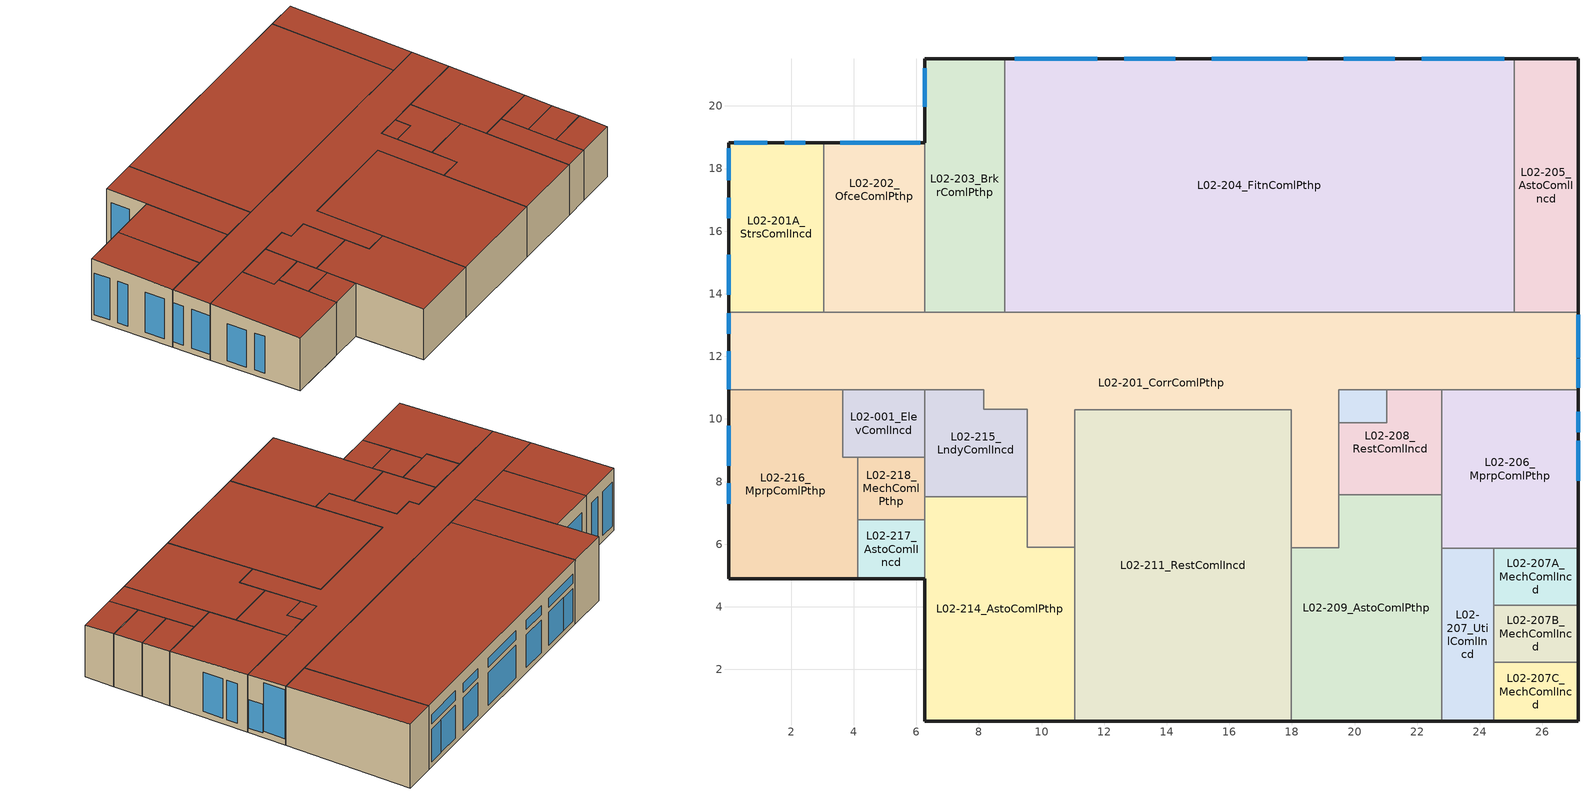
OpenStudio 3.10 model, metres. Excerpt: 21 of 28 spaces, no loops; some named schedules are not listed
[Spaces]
L02-214_AstoComlPthp
 floor to L01-105_IstoComlUncd (FloorSteelJoistU052): 9.54,7.51 9.54,5.9 11.06,5.9 11.06,0.35 6.27,0.35 6.27,7.51 z4.57
 wall outside (WallSteelFramedU124): 6.27,0.35 11.06,0.35 z4.57:8.13; 6.27,4.9,8.31 6.27,4.9,4.57 6.27,0.35,4.57 6.27,0.35,8.13
 wall to L02-217_AstoComlIncd (Interior Wall 06): 6.27,6.79,8.39 6.27,6.79,4.57 6.27,4.9,4.57 6.27,4.9,8.31
 wall to L02-211_RestComlIncd (Interior Wall 06): 11.06,5.9,8.35 11.06,0.35,8.13 11.06,0.35,4.57 11.06,5.9,4.57
 wall to L02-218_MechComlPthp (Interior Wall 06): 6.27,7.51,8.42 6.27,7.51,4.57 6.27,6.79,4.57 6.27,6.79,8.39
 wall to L02-215_LndyComlIncd (Interior Wall 06): 9.54,7.51 6.27,7.51 z4.57:8.42
 wall to L02-201_CorrComlPthp (Interior Wall 06): 11.06,5.9 9.54,5.9 z4.57:8.35; 9.54,7.51,8.42 9.54,5.9,8.35 9.54,5.9,4.57 9.54,7.51,4.57
 roof outside (RoofInsulationEntirelyAboveDeckU063): 11.06,0.35,8.13 11.06,5.9,8.35 9.54,5.9,8.35 9.54,7.51,8.42 6.27,7.51,8.42 6.27,0.35,8.13
L02-217_AstoComlIncd
 floor adiabatic (Interior Floor 21): 6.27,6.79 6.27,4.9 4.13,4.9 4.13,6.79 z4.57
 wall outside (WallSteelFramedU124): 4.13,4.9 6.27,4.9 z4.57:8.31
 wall to L02-216_MprpComlPthp: 4.13,6.79,8.39 4.13,6.79,4.57 4.13,4.9,4.57 4.13,4.9,8.31
 wall to L02-218_MechComlPthp (Interior Wall 06): 6.27,6.79 4.13,6.79 z4.57:8.39
 roof outside (RoofInsulationEntirelyAboveDeckU063): 6.27,4.9,8.31 6.27,6.79,8.39 4.13,6.79,8.39 4.13,4.9,8.31
L02-211_RestComlIncd
 floor to L01-105_IstoComlUncd (FloorSteelJoistU052): 17.98,10.29 17.98,0.35 11.06,0.35 11.06,10.29 z4.57
 wall outside (WallSteelFramedU124): 11.06,0.35 17.98,0.35 z4.57:8.13
 wall to L02-201_CorrComlPthp (Interior Wall 06): 17.98,10.29 11.06,10.29 z4.57:8.53; 17.98,10.29,8.53 17.98,5.88,8.35 17.98,5.88,4.57 17.98,10.29,4.57; 11.06,10.29,8.53 11.06,10.29,4.57 11.06,5.9,4.57 11.06,5.9,8.35
 wall to L02-209_AstoComlPthp (Interior Wall 06): 17.98,5.88,8.35 17.98,0.35,8.13 17.98,0.35,4.57 17.98,5.88,4.57
 roof outside (RoofInsulationEntirelyAboveDeckU063): 17.98,0.35,8.13 17.98,10.29,8.53 11.06,10.29,8.53 11.06,0.35,8.13
L02-218_MechComlPthp
 floor adiabatic (Interior Floor 21): 6.27,8.78 6.27,6.79 4.13,6.79 4.13,8.78 z4.57
 wall to L02-216_MprpComlPthp: 4.13,8.78,8.47 4.13,8.78,4.57 4.13,6.79,4.57 4.13,6.79,8.39
 wall to L02-215_LndyComlIncd (Interior Wall 06): 6.27,8.78,8.47 6.27,7.51,8.42 6.27,7.51,4.57 6.27,8.78,4.57
 wall to L02-001_ElevComlIncd (Interior Wall 06): 6.27,8.78 4.13,8.78 z4.57:8.47
 roof outside (RoofInsulationEntirelyAboveDeckU063): 6.27,6.79,8.39 6.27,8.78,8.47 4.13,8.78,8.47 4.13,6.79,8.39
L02-215_LndyComlIncd
 floor to L01-105_IstoComlUncd (FloorSteelJoistU052): 8.15,10.93 8.15,10.31 9.54,10.31 9.54,7.51 6.27,7.51 6.27,10.93 z4.57
 wall to L02-201_CorrComlPthp: 8.15,10.93 6.27,10.93 z4.57:8.56; 9.54,10.31 8.15,10.31 z4.57:8.53; 9.54,10.31,8.53 9.54,7.51,8.42 9.54,7.51,4.57 9.54,10.31,4.57; 8.15,10.93,8.56 8.15,10.31,8.53 8.15,10.31,4.57 8.15,10.93,4.57
 wall to L02-001_ElevComlIncd (Interior Wall 06): 6.27,10.93,8.56 6.27,10.93,4.57 6.27,8.78,4.57 6.27,8.78,8.47
 roof outside (RoofInsulationEntirelyAboveDeckU063): 9.54,7.51,8.42 9.54,10.31,8.53 8.15,10.31,8.53 8.15,10.93,8.56 6.27,10.93,8.56 6.27,7.51,8.42
L02-201_CorrComlPthp
 floor adiabatic (Interior Floor 21): 6.27,13.41 6.27,10.93 0,10.93 0,13.41 z4.57
 floor to L01-105_IstoComlUncd (FloorSteelJoistU052): 27.14,13.41 27.14,10.93 19.49,10.93 19.49,5.88 17.98,5.88 17.98,10.29 11.06,10.29 11.06,5.9 9.54,5.9 9.54,10.31 8.15,10.31 8.15,10.93 6.27,10.93 6.27,13.41 z4.57
 wall outside (WallSteelFramedU124): 0,13.41,8.66 0,13.41,4.57 0,10.93,4.57 0,10.93,8.56; 27.14,13.41,8.66 27.14,10.93,8.56 27.14,10.93,4.57 27.14,13.41,4.57
 wall to L02-209_AstoComlPthp: 17.98,5.88 19.49,5.88 z4.57:8.35; 19.49,7.58,8.42 19.49,5.88,8.35 19.49,5.88,4.57 19.49,7.58,4.57
 wall to L02-216_MprpComlPthp: 0,10.93 3.65,10.93 z4.57:8.56
 wall to L02-206_MprpComlPthp: 22.78,10.93 27.14,10.93 z4.57:8.56
 wall to L02-202_OfceComlPthp (Interior Wall 06): 6.27,13.41 3.05,13.41 z4.57:8.66
 wall to L02-203_BrkrComlPthp (Interior Wall 06): 8.83,13.41 6.27,13.41 z4.57:8.66
 wall to L02-208_RestComlIncd (Interior Wall 06): 21.03,10.93 22.78,10.93 z4.57:8.56; 19.49,9.89,8.51 19.49,7.58,8.42 19.49,7.58,4.57 19.49,9.89,4.57
 wall to L02-201B_UtilComlIncd (Interior Wall 06): 19.49,10.93 21.03,10.93 z4.57:8.56; 19.49,10.93,8.56 19.49,9.89,8.51 19.49,9.89,4.57 19.49,10.93,4.57
 wall to L02-001_ElevComlIncd (Interior Wall 06): 3.65,10.93 6.27,10.93 z4.57:8.56
 wall to L02-205_AstoComlIncd (Interior Wall 06): 27.14,13.41 25.09,13.41 z4.57:8.66
 wall to L02-204_FitnComlPthp (Interior Wall 06): 25.09,13.41 8.83,13.41 z4.57:8.66
 wall to L02-201A_StrsComlIncd: 3.05,13.41 0,13.41 z4.57:8.66
 window (Window 05): 0,13.38 0,12.72 / 0,12.16 0,10.95 z4.96:7.72; 27.14,11.96 27.14,13.34 z5.02:8.38
 window (Dr-B/D Swing SF): 27.14,11 27.14,11.92 z4.89:6.86
 roof outside (RoofInsulationEntirelyAboveDeckU063): 19.49,5.88,8.35 19.49,10.93,8.56 27.14,10.93,8.56 27.14,13.41,8.66 0,13.41,8.66 0,10.93,8.56 8.15,10.93,8.56 8.15,10.31,8.53 9.54,10.31,8.53 9.54,5.9,8.35 11.06,5.9,8.35 11.06,10.29,8.53 17.98,10.29,8.53 17.98,5.88,8.35
L02-209_AstoComlPthp
 floor to L01-105_IstoComlUncd (FloorSteelJoistU052): 22.78,7.58 22.78,0.35 17.98,0.35 17.98,5.88 19.49,5.88 19.49,7.58 z4.57
 wall outside (WallSteelFramedU124): 17.98,0.35 22.78,0.35 z4.57:8.13
 wall to L02-207_UtilComlIncd (Interior Wall 06): 22.78,5.87,8.35 22.78,0.35,8.13 22.78,0.35,4.57 22.78,5.87,4.57
 wall to L02-208_RestComlIncd (Interior Wall 06): 22.78,7.58 19.49,7.58 z4.57:8.42
 wall to L02-206_MprpComlPthp (Interior Wall 06): 22.78,7.58,8.42 22.78,5.87,8.35 22.78,5.87,4.57 22.78,7.58,4.57
 roof outside (RoofInsulationEntirelyAboveDeckU063): 22.78,0.35,8.13 22.78,7.58,8.42 19.49,7.58,8.42 19.49,5.88,8.35 17.98,5.88,8.35 17.98,0.35,8.13
L02-207_UtilComlIncd
 floor to L01-105_IstoComlUncd (FloorSteelJoistU052): 24.44,5.87 24.44,0.35 22.78,0.35 22.78,5.87 z4.57
 wall outside (WallSteelFramedU124): 22.78,0.35 24.44,0.35 z4.57:8.13
 wall to L02-207C_MechComlIncd (Interior Wall 06): 24.44,2.23,8.2 24.44,0.35,8.13 24.44,0.35,4.57 24.44,2.23,4.57
 wall to L02-207A_MechComlIncd (Interior Wall 06): 24.44,5.87,8.35 24.44,4.06,8.28 24.44,4.06,4.57 24.44,5.87,4.57
 wall to L02-206_MprpComlPthp (Interior Wall 06): 24.44,5.87 22.78,5.87 z4.57:8.35
 wall to L02-207B_MechComlIncd (Interior Wall 06): 24.44,4.06,8.28 24.44,2.23,8.2 24.44,2.23,4.57 24.44,4.06,4.57
 roof outside (RoofInsulationEntirelyAboveDeckU063): 24.44,0.35,8.13 24.44,5.87,8.35 22.78,5.87,8.35 22.78,0.35,8.13
L02-208_RestComlIncd
 floor to L01-105_IstoComlUncd (FloorSteelJoistU052): 22.78,10.93 22.78,7.58 19.49,7.58 19.49,9.89 21.03,9.89 21.03,10.93 z4.57
 wall to L02-206_MprpComlPthp: 22.78,10.93,8.56 22.78,7.58,8.42 22.78,7.58,4.57 22.78,10.93,4.57
 wall to L02-201B_UtilComlIncd (Interior Wall 06): 21.03,9.89 19.49,9.89 z4.57:8.51; 21.03,10.93,8.56 21.03,10.93,4.57 21.03,9.89,4.57 21.03,9.89,8.51
 roof outside (RoofInsulationEntirelyAboveDeckU063): 22.78,7.58,8.42 22.78,10.93,8.56 21.03,10.93,8.56 21.03,9.89,8.51 19.49,9.89,8.51 19.49,7.58,8.42
L02-206_MprpComlPthp
 floor to L01-105_IstoComlUncd (FloorSteelJoistU052): 27.14,10.93 27.14,5.87 22.78,5.87 22.78,10.93 z4.57
 wall outside (WallSteelFramedU124): 27.14,10.93,8.56 27.14,5.87,8.35 27.14,5.87,4.57 27.14,10.93,4.57
 wall to L02-207A_MechComlIncd: 24.44,5.87 27.14,5.87 z4.57:8.35
 window (Window 05): 27.14,9.57 27.14,10.23 / 27.14,8.03 27.14,9.3 z4.96:7.67
 roof outside (RoofInsulationEntirelyAboveDeckU063): 27.14,5.87,8.35 27.14,10.93,8.56 22.78,10.93,8.56 22.78,5.87,8.35
L02-207C_MechComlIncd
 floor to L01-105_IstoComlUncd (FloorSteelJoistU052): 27.14,2.23 27.14,0.35 24.44,0.35 24.44,2.23 z4.57
 wall outside (WallSteelFramedU124): 24.44,0.35 27.14,0.35 z4.57:8.13; 27.14,2.23,8.2 27.14,0.35,8.13 27.14,0.35,4.57 27.14,2.23,4.57
 wall to L02-207B_MechComlIncd (Interior Wall 06): 27.14,2.23 24.44,2.23 z4.57:8.2
 roof outside (RoofInsulationEntirelyAboveDeckU063): 27.14,0.35,8.13 27.14,2.23,8.2 24.44,2.23,8.2 24.44,0.35,8.13
L02-207A_MechComlIncd
 floor to L01-105_IstoComlUncd (FloorSteelJoistU052): 27.14,5.87 27.14,4.06 24.44,4.06 24.44,5.87 z4.57
 wall outside (WallSteelFramedU124): 27.14,5.87,8.35 27.14,4.06,8.28 27.14,4.06,4.57 27.14,5.87,4.57
 wall to L02-207B_MechComlIncd: 24.44,4.06 27.14,4.06 z4.57:8.28
 roof outside (RoofInsulationEntirelyAboveDeckU063): 27.14,4.06,8.28 27.14,5.87,8.35 24.44,5.87,8.35 24.44,4.06,8.28
L02-207B_MechComlIncd
 floor to L01-105_IstoComlUncd (FloorSteelJoistU052): 27.14,4.06 27.14,2.23 24.44,2.23 24.44,4.06 z4.57
 wall outside (WallSteelFramedU124): 27.14,4.06,8.28 27.14,2.23,8.2 27.14,2.23,4.57 27.14,4.06,4.57
 roof outside (RoofInsulationEntirelyAboveDeckU063): 27.14,2.23,8.2 27.14,4.06,8.28 24.44,4.06,8.28 24.44,2.23,8.2
L02-216_MprpComlPthp
 floor adiabatic (Interior Floor 21): 3.65,10.93 3.65,4.9 0,4.9 0,10.93 z4.57; 4.13,8.78 4.13,4.9 3.65,4.9 3.65,8.78 z4.57
 wall outside (WallSteelFramedU124): 0,4.9 4.13,4.9 z4.57:8.31; 0,10.93,8.56 0,10.93,4.57 0,4.9,4.57 0,4.9,8.31
 wall to L02-001_ElevComlIncd (Interior Wall 06): 4.13,8.78 3.65,8.78 z4.57:8.47; 3.65,10.93,8.56 3.65,8.78,8.47 3.65,8.78,4.57 3.65,10.93,4.57
 window (Window 05): 0,7.95 0,7.29 / 0,9.78 0,8.51 z4.95:7.57
 roof outside (RoofInsulationEntirelyAboveDeckU063): 4.13,4.9,8.31 4.13,8.78,8.47 3.65,8.78,8.47 3.65,10.93,8.56 0,10.93,8.56 0,4.9,8.31
L02-001_ElevComlIncd
 floor adiabatic (Interior Floor 21): 6.27,10.93 6.27,8.78 3.65,8.78 3.65,10.93 z4.57
 roof outside (RoofInsulationEntirelyAboveDeckU063): 6.27,8.78,8.47 6.27,10.93,8.56 3.65,10.93,8.56 3.65,8.78,8.47
L02-202_OfceComlPthp
 floor adiabatic (Interior Floor 21): 6.27,15.81 6.27,13.41 3.05,13.41 3.05,15.81 z4.57; 6.27,18.83 6.27,15.81 3.05,15.81 3.05,18.83 z4.57
 wall outside (WallSteelFramedU124): 6.27,18.83 3.05,18.83 z4.57:8.87
 wall to L02-203_BrkrComlPthp (Interior Wall 06): 6.27,18.83,8.87 6.27,13.41,8.66 6.27,13.41,4.57 6.27,18.83,4.57
 wall to L02-201A_StrsComlIncd: 3.05,18.83,8.87 3.05,18.83,4.57 3.05,13.41,4.57 3.05,13.41,8.66
 window (Window 05): 6.13,18.83 3.58,18.83 z4.99:8
 roof outside (RoofInsulationEntirelyAboveDeckU063): 6.27,13.41,8.66 6.27,18.83,8.87 3.05,18.83,8.87 3.05,13.41,8.66
L02-203_BrkrComlPthp
 floor to L01-105_IstoComlUncd (FloorSteelJoistU052): 8.83,21.51 8.83,13.41 6.27,13.41 6.27,21.51 z4.57
 wall outside (WallSteelFramedU124): 8.83,21.51 6.27,21.51 z4.57:8.99; 6.27,21.51,8.99 6.27,21.51,4.57 6.27,18.83,4.57 6.27,18.83,8.88
 wall to L02-204_FitnComlPthp (Interior Wall 06): 8.83,21.51,8.99 8.83,13.41,8.66 8.83,13.41,4.57 8.83,21.51,4.57
 window (Window 05): 6.27,21.2 6.27,19.98 z4.99:8.08
 roof outside (RoofInsulationEntirelyAboveDeckU063): 8.83,13.41,8.66 8.83,21.51,8.99 6.27,21.51,8.99 6.27,13.41,8.66
L02-201B_UtilComlIncd
 floor to L01-105_IstoComlUncd (FloorSteelJoistU052): 21.03,10.93 21.03,9.89 19.49,9.89 19.49,10.93 z4.57
 roof outside (RoofInsulationEntirelyAboveDeckU063): 21.03,9.89,8.51 21.03,10.93,8.56 19.49,10.93,8.56 19.49,9.89,8.51
L02-205_AstoComlIncd
 floor to L01-105_IstoComlUncd (FloorSteelJoistU052): 27.14,21.51 27.14,13.41 25.09,13.41 25.09,21.51 z4.57
 wall outside (WallSteelFramedU124): 27.14,21.51 25.09,21.51 z4.57:8.99; 27.14,21.51,8.99 27.14,13.41,8.66 27.14,13.41,4.57 27.14,21.51,4.57
 wall to L02-204_FitnComlPthp: 25.09,21.51,8.99 25.09,21.51,4.57 25.09,13.41,4.57 25.09,13.41,8.66
 roof outside (RoofInsulationEntirelyAboveDeckU063): 27.14,13.41,8.66 27.14,21.51,8.99 25.09,21.51,8.99 25.09,13.41,8.66
L02-204_FitnComlPthp
 floor to L01-105_IstoComlUncd (FloorSteelJoistU052): 25.09,21.51 25.09,13.41 8.83,13.41 8.83,21.51 z4.57
 wall outside (WallSteelFramedU124): 25.09,21.51 8.83,21.51 z4.57:8.99
 window (Dr-B/D Swing SF): 24.79,21.51 23.79,21.51 / 10.13,21.51 9.14,21.51 z4.92:7.19
 window (Window 05): 23.74,21.51 22.14,21.51 / 11.78,21.51 10.18,21.51 / 21.28,21.51 19.65,21.51 / 14.27,21.51 12.64,21.51 z4.92:7.19
 window (Dr-F Sliding SF): 18.49,21.51 15.44,21.51 z4.92:7.19
 window (Window 05_Clerestory): 18.49,21.51 15.44,21.51 / 24.79,21.51 22.14,21.51 / 14.27,21.51 12.64,21.51 / 11.78,21.51 9.14,21.51 / 21.28,21.51 19.65,21.51 z7.55:8.18
 roof outside (RoofInsulationEntirelyAboveDeckU063): 25.09,13.41,8.66 25.09,21.51,8.99 8.83,21.51,8.99 8.83,13.41,8.66
L02-201A_StrsComlIncd
 floor adiabatic (Interior Floor 21): 3.05,18.83 3.05,13.41 0,13.41 0,18.83 z4.57
 wall outside (WallSteelFramedU124): 3.05,18.83 0,18.83 z4.57:8.87; 0,18.83,8.87 0,18.83,4.57 0,13.41,4.57 0,13.41,8.66
 window (Window 05): 0,17.07 0,16.41 / 0,18.65 0,17.63 z4.98:7.92; 0,15.24 0,13.97 z4.97:7.82; 1.23,18.83 0.18,18.83 / 2.45,18.83 1.79,18.83 z4.99:8
 roof outside (RoofInsulationEntirelyAboveDeckU063): 3.05,13.41,8.66 3.05,18.83,8.87 0,18.83,8.87 0,13.41,8.66
[Site]
Seattle-King County Intl AP-B_WA_USA: Latitude {deg}=47.53; Longitude {deg}=-122.3; Time Zone {hr}=-8; Elevation {m}=20
[SizingPeriod:DesignDay] Barometric Pressure {Pa}=101085; Rain Indicator=No; Snow Indicator=No; Day of Month=21; Daylight Saving Time Indicator=No; Humidity Condition Type=Wetbulb; Dry-Bulb Temperature Range Modifier Type=DefaultMultipliers
Name | Maximum Dry-Bulb Temperature {C} | Daily Dry-Bulb Temperature Range {deltaC} | Wind Speed {m/s} | Wind Direction {deg} | Sky Clearness | Month | Day Type | Wetbulb or DewPoint at Maximum Dry-Bulb {C} | Solar Model Indicator | ASHRAE Clear Sky Optical Depth for Beam Irradiance | ASHRAE Clear Sky Optical Depth for Diffuse Irradiance
Seattle-King County Intl AP-B Ann Htg 99.6% Condns DB | -3.4 | 0 | 2.1 | 150 | 0 | 12 | WinterDesignDay | -3.4 | ASHRAEClearSky
Seattle-King County Intl AP-B Ann Clg 1% Condns DB=>MWB | 27.7 | 9.9 | 3.8 | 310 |  | 7 | SummerDesignDay | 17.8 | ASHRAETau | 0.354 | 2.499
[Site:WaterMainsTemperature]
Calculation Method=Schedule; Temperature Schedule=WaterMainSeattle
[Building]
Building 1: North Axis {deg}=122
[Material]
Name | Roughness | Thickness {m} | Conductivity {W/m-K} | Density {kg/m3} | Specific Heat {J/kg-K} | Thermal Absorptance | Solar Absorptance | Visible Absorptance
Plywood 3/4 in. | MediumRough | 0.01905 | 0.11544 | 480.554 | 1884.06 | 0.9 | 0.7 | 0.8
5/8 in. Gypsum Board | MediumRough | 0.016002 | 0.158656 | 640.739 | 1130.436 | 0.9 | 0.7 | 0.8
Int. Floor Mat. | Smooth | 0.1651 | 0.0265668 | 114.532 | 1256.04
Compliance Insulation R5.60 | Smooth | 0.0227015 | 0.0230188 | 16.0185 | 1130.436
Compliance Insulation R0.20; Compliance Insulation R0.20 1 | Smooth | 0.000810768 | 0.0230188 | 16.0185 | 1130.436
Compliance Insulation R0.10; Compliance Insulation R0.10 1 | Smooth | 0.000405384 | 0.0230188 | 16.0185 | 1130.436
Compliance Insulation R0.02; Compliance Insulation R0.02 1; Compliance Insulation R0.02 2; Compliance Insulation R0.02 3 | Smooth | 8.10768e-05 | 0.0230188 | 16.0185 | 1130.436
Compliance Insulation R0.01 | Smooth | 4.05384e-05 | 0.0230188 | 16.0185 | 1130.436
Air - Metal Wall Framing - 16 or 24 in. OC | Smooth | 0.1397 | 1.22017 | 1.28148 | 1004.832
Gypsum Board - 1/2 in. | Smooth | 0.0127 | 0.158656 | 640.739 | 1130.436 | 0.9 | 0.7 | 0.7
Compliance Insulation R15.00 | MediumRough | 0.0608076 | 0.0230188 | 16.0185 | 1130.436 | 0.9 | 0.7 | 0.7
Compliance Insulation R0.05; Compliance Insulation R0.05 1 | Smooth | 0.000202692 | 0.0230188 | 16.0185 | 1130.436
Metal Standing Seam - 1/16 in. | Smooth | 0.0015875 | 2.21534 | 7820.53 | 502.416 | 0.9 | 0.7 | 0.7
Compliance Insulation R14.60 | MediumRough | 0.0591861 | 0.0230188 | 16.0185 | 1130.436 | 0.9 | 0.7 | 0.7
Plywood - 5/8 in. | Smooth | 0.016002 | 0.11544 | 480.554 | 1884.06
Carpet - 3/4 in. | Smooth | 0.01905 | 0.0455183 | 288.332 | 1381.644 | 0.9 | 0.7 | 0.7
Stucco - 7/8 in. 1 | MediumRough | 0.022352 | 0.700948 | 1855.1 | 837.36 | 0.9 | 0.7 | 0.7
[Material:NoMass]
2x6 Wood Stud: Roughness=Smooth; Thermal Resistance {m2-K/W}=2.15747
[Construction]
Interior Floor 21: Plywood 3/4 in., Int. Floor Mat., Plywood 3/4 in.
Interior Wall 06: 5/8 in. Gypsum Board, 2x6 Wood Stud, 5/8 in. Gypsum Board, 5/8 in. Gypsum Board
WallSteelFramedU124: Stucco - 7/8 in. 1, Compliance Insulation R5.60, Compliance Insulation R0.20, Compliance Insulation R0.10, Compliance Insulation R0.02, Compliance Insulation R0.01, Air - Metal Wall Framing - 16 or 24 in. OC, Gypsum Board - 1/2 in.
RoofInsulationEntirelyAboveDeckU063: Compliance Insulation R15.00, Compliance Insulation R0.05, Compliance Insulation R0.02 1, Compliance Insulation R0.02 2, Metal Standing Seam - 1/16 in.
FloorSteelJoistU052: Compliance Insulation R14.60, Compliance Insulation R0.20 1, Compliance Insulation R0.10 1, Compliance Insulation R0.05 1, Compliance Insulation R0.02 3, Plywood - 5/8 in., Carpet - 3/4 in.
Dr-B/D Swing SF: Dr-B/D Swing SF Material
Dr-F Sliding SF: Dr-F Sliding SF Material
Window 05: Window 05 Material
Window 05_Clerestory: Window 05_Clerestory Material
[WindowMaterial:SimpleGlazingSystem]
Name | U-Factor {W/m2-K} | Solar Heat Gain Coefficient | Visible Transmittance
Dr-B/D Swing SF Material; Dr-F Sliding SF Material; Window 05 Material | 3.23661 | 0.39 | 0.43
Window 05_Clerestory Material | 2.10096 | 0.23 | 0.001
[Space] Building Story=L2
Name | Thermal Zone | Design Specification Outdoor Air Object
L02-214_AstoComlPthp | Thermal Zone: L02-214_AstoComlPthp | Thermal Zone: L02-214_AstoComlPthp Design Specification Outdoor Air
L02-211_RestComlIncd; L02-201_CorrComlPthp; L02-215_LndyComlIncd; L02-001_ElevComlIncd; L02-201B_UtilComlIncd; L02-201A_StrsComlIncd | Thermal Zone: L02-201_CorrComlPthp | Thermal Zone: L02-201_CorrComlPthp Design Specification Outdoor Air
L02-209_AstoComlPthp | Thermal Zone: L02-209_AstoComlPthp | Thermal Zone: L02-209_AstoComlPthp Design Specification Outdoor Air
L02-207_UtilComlIncd; L02-207C_MechComlIncd; L02-207B_MechComlIncd; L02-207A_MechComlIncd; L02-206_MprpComlPthp; L02-208_RestComlIncd | Thermal Zone: L02-206_MprpComlPthp | Thermal Zone: L02-206_MprpComlPthp Design Specification Outdoor Air
L02-216_MprpComlPthp; L02-217_AstoComlIncd | Thermal Zone: L02-216_MprpComlPthp | Thermal Zone: L02-216_MprpComlPthp Design Specification Outdoor Air
L02-218_MechComlPthp | Thermal Zone: L02-218_MechComlPthp | Thermal Zone: L02-218_MechComlPthp Design Specification Outdoor Air
L02-202_OfceComlPthp | Thermal Zone: L02-202_OfceComlPthp | Thermal Zone: L02-202_OfceComlPthp Design Specification Outdoor Air
L02-203_BrkrComlPthp | Thermal Zone: L02-203_BrkrComlPthp | Thermal Zone: L02-203_BrkrComlPthp Design Specification Outdoor Air
L02-204_FitnComlPthp; L02-205_AstoComlIncd | Thermal Zone: L02-204_FitnComlPthp | Thermal Zone: L02-204_FitnComlPthp Design Specification Outdoor Air
[ThermalZone] Multiplier=1; Use Ideal Air Loads=No
Name | Volume {m3} | Thermostat
Thermal Zone: L02-214_AstoComlPthp | 118.873 | Thermal Zone: L02-214_AstoComlPthp Thermostat
Thermal Zone: L02-209_AstoComlPthp | 120.086 | Thermal Zone: L02-209_AstoComlPthp Thermostat
Thermal Zone: L02-216_MprpComlPthp | 107.738 | Thermal Zone: L02-216_MprpComlPthp Thermostat
Thermal Zone: L02-206_MprpComlPthp | 210.686 | Thermal Zone: L02-206_MprpComlPthp Thermostat
Thermal Zone: L02-201_CorrComlPthp | 742.386 | Thermal Zone: L02-201_CorrComlPthp Thermostat
Thermal Zone: L02-218_MechComlPthp | 16.4487 | Thermal Zone: L02-218_MechComlPthp Thermostat
Thermal Zone: L02-202_OfceComlPthp | 73.0971 | Thermal Zone: L02-202_OfceComlPthp Thermostat
Thermal Zone: L02-203_BrkrComlPthp | 88.1393 | Thermal Zone: L02-203_BrkrComlPthp Thermostat
Thermal Zone: L02-204_FitnComlPthp | 629.829 | Thermal Zone: L02-204_FitnComlPthp Thermostat
[BuildingStory]
L2
[People:Definition] Number of People Calculation Method=People/Area; Fraction Radiant=0.3
Name | People per Space Floor Area {person/m2} | Sensible Heat Fraction
L02-214_AstoComlPthp People Definition; L02-209_AstoComlPthp People Definition; L02-207_UtilComlIncd People Definition; L02-217_AstoComlIncd People Definition; L02-215_LndyComlIncd People Definition; L02-201B_UtilComlIncd People Definition; L02-205_AstoComlIncd People Definition | 0.0161459 | 0.366667
L02-211_RestComlIncd People Definition; L02-208_RestComlIncd People Definition | 0.107639 | 0.5
L02-207C_MechComlIncd People Definition; L02-207B_MechComlIncd People Definition; L02-207A_MechComlIncd People Definition; L02-218_MechComlPthp People Definition | 0.0161459 | 0.5
L02-216_MprpComlPthp People Definition; L02-206_MprpComlPthp People Definition | 0.358815 | 0.6125
L02-201_CorrComlPthp People Definition; L02-201A_StrsComlIncd People Definition | 0.0538196 | 0.5
L02-202_OfceComlPthp People Definition | 0.0538196 | 0.555556
L02-203_BrkrComlPthp People Definition | 0.358815 | 0.5
L02-204_FitnComlPthp People Definition | 0.242188 | 0.225664
[People] Number of People Schedule=GLBHOcc; Multiplier=1
Name | People Definition | Space or SpaceType | Activity Level Schedule
L02-214_AstoComlPthp People | L02-214_AstoComlPthp People Definition | L02-214_AstoComlPthp | L02-214_AstoComlPthp People Activity Level
L02-211_RestComlIncd People | L02-211_RestComlIncd People Definition | L02-211_RestComlIncd | L02-211_RestComlIncd People Activity Level
L02-209_AstoComlPthp People | L02-209_AstoComlPthp People Definition | L02-209_AstoComlPthp | L02-209_AstoComlPthp People Activity Level
L02-207_UtilComlIncd People | L02-207_UtilComlIncd People Definition | L02-207_UtilComlIncd | L02-207_UtilComlIncd People Activity Level
L02-207C_MechComlIncd People | L02-207C_MechComlIncd People Definition | L02-207C_MechComlIncd | L02-207C_MechComlIncd People Activity Level
L02-207B_MechComlIncd People | L02-207B_MechComlIncd People Definition | L02-207B_MechComlIncd | L02-207B_MechComlIncd People Activity Level
L02-207A_MechComlIncd People | L02-207A_MechComlIncd People Definition | L02-207A_MechComlIncd | L02-207A_MechComlIncd People Activity Level
L02-216_MprpComlPthp People | L02-216_MprpComlPthp People Definition | L02-216_MprpComlPthp | L02-216_MprpComlPthp People Activity Level
L02-217_AstoComlIncd People | L02-217_AstoComlIncd People Definition | L02-217_AstoComlIncd | L02-217_AstoComlIncd People Activity Level
L02-206_MprpComlPthp People | L02-206_MprpComlPthp People Definition | L02-206_MprpComlPthp | L02-206_MprpComlPthp People Activity Level
L02-201_CorrComlPthp People | L02-201_CorrComlPthp People Definition | L02-201_CorrComlPthp | L02-201_CorrComlPthp People Activity Level
L02-218_MechComlPthp People | L02-218_MechComlPthp People Definition | L02-218_MechComlPthp | L02-218_MechComlPthp People Activity Level
L02-215_LndyComlIncd People | L02-215_LndyComlIncd People Definition | L02-215_LndyComlIncd | L02-215_LndyComlIncd People Activity Level
L02-208_RestComlIncd People | L02-208_RestComlIncd People Definition | L02-208_RestComlIncd | L02-208_RestComlIncd People Activity Level
L02-201B_UtilComlIncd People | L02-201B_UtilComlIncd People Definition | L02-201B_UtilComlIncd | L02-201B_UtilComlIncd People Activity Level
L02-202_OfceComlPthp People | L02-202_OfceComlPthp People Definition | L02-202_OfceComlPthp | L02-202_OfceComlPthp People Activity Level
L02-203_BrkrComlPthp People | L02-203_BrkrComlPthp People Definition | L02-203_BrkrComlPthp | L02-203_BrkrComlPthp People Activity Level
L02-204_FitnComlPthp People | L02-204_FitnComlPthp People Definition | L02-204_FitnComlPthp | L02-204_FitnComlPthp People Activity Level
L02-205_AstoComlIncd People | L02-205_AstoComlIncd People Definition | L02-205_AstoComlIncd | L02-205_AstoComlIncd People Activity Level
L02-201A_StrsComlIncd People | L02-201A_StrsComlIncd People Definition | L02-201A_StrsComlIncd | L02-201A_StrsComlIncd People Activity Level
[SpaceInfiltration:DesignFlowRate] Schedule=On-user; Design Flow Rate Calculation Method=Flow/ExteriorWallArea; Flow per Exterior Surface Area {m3/s-m2}=0.00017526; Constant Term Coefficient=0; Temperature Term Coefficient=0; Velocity Term Coefficient=0.224052; Velocity Squared Term Coefficient=0; Density Basis=Outdoor
Name | Space or SpaceType
L02-214_AstoComlPthp Space Infiltration Design Flow Rate 1 | L02-214_AstoComlPthp
L02-211_RestComlIncd Space Infiltration Design Flow Rate 1 | L02-211_RestComlIncd
L02-209_AstoComlPthp Space Infiltration Design Flow Rate 1 | L02-209_AstoComlPthp
L02-207_UtilComlIncd Space Infiltration Design Flow Rate 1 | L02-207_UtilComlIncd
L02-207C_MechComlIncd Space Infiltration Design Flow Rate 1 | L02-207C_MechComlIncd
L02-207B_MechComlIncd Space Infiltration Design Flow Rate 1 | L02-207B_MechComlIncd
L02-207A_MechComlIncd Space Infiltration Design Flow Rate 1 | L02-207A_MechComlIncd
L02-216_MprpComlPthp Space Infiltration Design Flow Rate 1 | L02-216_MprpComlPthp
L02-217_AstoComlIncd Space Infiltration Design Flow Rate 1 | L02-217_AstoComlIncd
L02-206_MprpComlPthp Space Infiltration Design Flow Rate 1 | L02-206_MprpComlPthp
L02-201_CorrComlPthp Space Infiltration Design Flow Rate 1 | L02-201_CorrComlPthp
L02-218_MechComlPthp Space Infiltration Design Flow Rate 1 | L02-218_MechComlPthp
L02-215_LndyComlIncd Space Infiltration Design Flow Rate 1 | L02-215_LndyComlIncd
L02-208_RestComlIncd Space Infiltration Design Flow Rate 1 | L02-208_RestComlIncd
L02-001_ElevComlIncd Space Infiltration Design Flow Rate 1 | L02-001_ElevComlIncd
L02-201B_UtilComlIncd Space Infiltration Design Flow Rate 1 | L02-201B_UtilComlIncd
L02-202_OfceComlPthp Space Infiltration Design Flow Rate 1 | L02-202_OfceComlPthp
L02-203_BrkrComlPthp Space Infiltration Design Flow Rate 1 | L02-203_BrkrComlPthp
L02-204_FitnComlPthp Space Infiltration Design Flow Rate 1 | L02-204_FitnComlPthp
L02-205_AstoComlIncd Space Infiltration Design Flow Rate 1 | L02-205_AstoComlIncd
L02-201A_StrsComlIncd Space Infiltration Design Flow Rate 1 | L02-201A_StrsComlIncd
[Lights:Definition] Design Level Calculation Method=Watts/Area; Fraction Radiant=0.58; Return Air Fraction=0
Name | Watts per Space Floor Area {W/m2}
L02-214_AstoComlPthp Regulated Lights Definition; L02-209_AstoComlPthp Regulated Lights Definition; L02-217_AstoComlIncd Regulated Lights Definition; L02-205_AstoComlIncd Regulated Lights Definition | 8.61113
L02-211_RestComlIncd Regulated Lights Definition; L02-207_UtilComlIncd Regulated Lights Definition; L02-215_LndyComlIncd Regulated Lights Definition; L02-208_RestComlIncd Regulated Lights Definition; L02-201B_UtilComlIncd Regulated Lights Definition; L02-204_FitnComlPthp Regulated Lights Definition | 9.68752
L02-207C_MechComlIncd Regulated Lights Definition; L02-207B_MechComlIncd Regulated Lights Definition; L02-207A_MechComlIncd Regulated Lights Definition; L02-218_MechComlPthp Regulated Lights Definition | 16.1459
L02-216_MprpComlPthp Regulated Lights Definition; L02-206_MprpComlPthp Regulated Lights Definition | 13.9931
L02-201_CorrComlPthp Regulated Lights Definition | 5.38196
L02-202_OfceComlPthp Regulated Lights Definition | 11.8403
L02-203_BrkrComlPthp Regulated Lights Definition | 12.9167
L02-201A_StrsComlIncd Regulated Lights Definition | 6.45835
[Lights] Schedule=GLBHLights; Fraction Replaceable=1
Name | Lights Definition | Space or SpaceType
L02-214_AstoComlPthp Regulated Lights | L02-214_AstoComlPthp Regulated Lights Definition | L02-214_AstoComlPthp
L02-211_RestComlIncd Regulated Lights | L02-211_RestComlIncd Regulated Lights Definition | L02-211_RestComlIncd
L02-209_AstoComlPthp Regulated Lights | L02-209_AstoComlPthp Regulated Lights Definition | L02-209_AstoComlPthp
L02-207_UtilComlIncd Regulated Lights | L02-207_UtilComlIncd Regulated Lights Definition | L02-207_UtilComlIncd
L02-207C_MechComlIncd Regulated Lights | L02-207C_MechComlIncd Regulated Lights Definition | L02-207C_MechComlIncd
L02-207B_MechComlIncd Regulated Lights | L02-207B_MechComlIncd Regulated Lights Definition | L02-207B_MechComlIncd
L02-207A_MechComlIncd Regulated Lights | L02-207A_MechComlIncd Regulated Lights Definition | L02-207A_MechComlIncd
L02-216_MprpComlPthp Regulated Lights | L02-216_MprpComlPthp Regulated Lights Definition | L02-216_MprpComlPthp
L02-217_AstoComlIncd Regulated Lights | L02-217_AstoComlIncd Regulated Lights Definition | L02-217_AstoComlIncd
L02-206_MprpComlPthp Regulated Lights | L02-206_MprpComlPthp Regulated Lights Definition | L02-206_MprpComlPthp
L02-201_CorrComlPthp Regulated Lights | L02-201_CorrComlPthp Regulated Lights Definition | L02-201_CorrComlPthp
L02-218_MechComlPthp Regulated Lights | L02-218_MechComlPthp Regulated Lights Definition | L02-218_MechComlPthp
L02-215_LndyComlIncd Regulated Lights | L02-215_LndyComlIncd Regulated Lights Definition | L02-215_LndyComlIncd
L02-208_RestComlIncd Regulated Lights | L02-208_RestComlIncd Regulated Lights Definition | L02-208_RestComlIncd
L02-201B_UtilComlIncd Regulated Lights | L02-201B_UtilComlIncd Regulated Lights Definition | L02-201B_UtilComlIncd
L02-202_OfceComlPthp Regulated Lights | L02-202_OfceComlPthp Regulated Lights Definition | L02-202_OfceComlPthp
L02-203_BrkrComlPthp Regulated Lights | L02-203_BrkrComlPthp Regulated Lights Definition | L02-203_BrkrComlPthp
L02-204_FitnComlPthp Regulated Lights | L02-204_FitnComlPthp Regulated Lights Definition | L02-204_FitnComlPthp
L02-205_AstoComlIncd Regulated Lights | L02-205_AstoComlIncd Regulated Lights Definition | L02-205_AstoComlIncd
L02-201A_StrsComlIncd Regulated Lights | L02-201A_StrsComlIncd Regulated Lights Definition | L02-201A_StrsComlIncd
[ElectricEquipment:Definition]
Name | Design Level Calculation Method | Watts per Space Floor Area {W/m2} | Fraction Latent | Fraction Radiant | Fraction Lost | Design Level {W}
L02-214_AstoComlPthp Recepticle Loads Definition; L02-211_RestComlIncd Recepticle Loads Definition; L02-209_AstoComlPthp Recepticle Loads Definition; L02-207_UtilComlIncd Recepticle Loads Definition; L02-207C_MechComlIncd Recepticle Loads Definition; L02-207B_MechComlIncd Recepticle Loads Definition; L02-207A_MechComlIncd Recepticle Loads Definition; L02-217_AstoComlIncd Recepticle Loads Definition; L02-201_CorrComlPthp Recepticle Loads Definition; L02-218_MechComlPthp Recepticle Loads Definition; L02-208_RestComlIncd Recepticle Loads Definition; L02-201B_UtilComlIncd Recepticle Loads Definition; L02-205_AstoComlIncd Recepticle Loads Definition; L02-201A_StrsComlIncd Recepticle Loads Definition | Watts/Area | 2.15278 | 0 | 0.2 | 0
L02-207B_MechComlIncd Process Electric Loads Definition | Watts/Area | 18.2771 | 0 | 0 | 1
L02-216_MprpComlPthp Recepticle Loads Definition; L02-206_MprpComlPthp Recepticle Loads Definition; L02-202_OfceComlPthp Recepticle Loads Definition; L02-203_BrkrComlPthp Recepticle Loads Definition; L02-204_FitnComlPthp Recepticle Loads Definition | Watts/Area | 16.1459 | 0 | 0.2 | 0
L02-218_MechComlPthp Elevator Definition | EquipmentLevel |  | 0 | 0 | 0.9 | 10000
L02-215_LndyComlIncd Recepticle Loads Definition | Watts/Area | 46.457 | 0.04 | 0 | 0.62
L02-203_BrkrComlPthp Process Electric Loads Definition | Watts/Area | 1.20556 | 0 | 0 | 1
[ElectricEquipment]
Name | Electric Equipment Definition | Space or SpaceType | Schedule
L02-214_AstoComlPthp Recepticle Loads | L02-214_AstoComlPthp Recepticle Loads Definition | L02-214_AstoComlPthp | GLBHRecept
L02-211_RestComlIncd Recepticle Loads | L02-211_RestComlIncd Recepticle Loads Definition | L02-211_RestComlIncd | GLBHRecept
L02-209_AstoComlPthp Recepticle Loads | L02-209_AstoComlPthp Recepticle Loads Definition | L02-209_AstoComlPthp | GLBHRecept
L02-207_UtilComlIncd Recepticle Loads | L02-207_UtilComlIncd Recepticle Loads Definition | L02-207_UtilComlIncd | GLBHRecept
L02-207C_MechComlIncd Recepticle Loads | L02-207C_MechComlIncd Recepticle Loads Definition | L02-207C_MechComlIncd | GLBHRecept
L02-207B_MechComlIncd Recepticle Loads | L02-207B_MechComlIncd Recepticle Loads Definition | L02-207B_MechComlIncd | GLBHRecept
L02-207B_MechComlIncd Process Electric Loads | L02-207B_MechComlIncd Process Electric Loads Definition | L02-207B_MechComlIncd | Exh
L02-207A_MechComlIncd Recepticle Loads | L02-207A_MechComlIncd Recepticle Loads Definition | L02-207A_MechComlIncd | GLBHRecept
L02-216_MprpComlPthp Recepticle Loads | L02-216_MprpComlPthp Recepticle Loads Definition | L02-216_MprpComlPthp | GLBHRecept
L02-217_AstoComlIncd Recepticle Loads | L02-217_AstoComlIncd Recepticle Loads Definition | L02-217_AstoComlIncd | GLBHRecept
L02-206_MprpComlPthp Recepticle Loads | L02-206_MprpComlPthp Recepticle Loads Definition | L02-206_MprpComlPthp | GLBHRecept
L02-201_CorrComlPthp Recepticle Loads | L02-201_CorrComlPthp Recepticle Loads Definition | L02-201_CorrComlPthp | GLBHRecept
L02-218_MechComlPthp Recepticle Loads | L02-218_MechComlPthp Recepticle Loads Definition | L02-218_MechComlPthp | GLBHRecept
L02-218_MechComlPthp Elevator | L02-218_MechComlPthp Elevator Definition | L02-218_MechComlPthp | Elev
L02-215_LndyComlIncd Recepticle Loads | L02-215_LndyComlIncd Recepticle Loads Definition | L02-215_LndyComlIncd | GLBHRecept
L02-208_RestComlIncd Recepticle Loads | L02-208_RestComlIncd Recepticle Loads Definition | L02-208_RestComlIncd | GLBHRecept
L02-201B_UtilComlIncd Recepticle Loads | L02-201B_UtilComlIncd Recepticle Loads Definition | L02-201B_UtilComlIncd | GLBHRecept
L02-202_OfceComlPthp Recepticle Loads | L02-202_OfceComlPthp Recepticle Loads Definition | L02-202_OfceComlPthp | GLBHRecept
L02-203_BrkrComlPthp Recepticle Loads | L02-203_BrkrComlPthp Recepticle Loads Definition | L02-203_BrkrComlPthp | GLBHRecept
L02-203_BrkrComlPthp Process Electric Loads | L02-203_BrkrComlPthp Process Electric Loads Definition | L02-203_BrkrComlPthp | Exh
L02-204_FitnComlPthp Recepticle Loads | L02-204_FitnComlPthp Recepticle Loads Definition | L02-204_FitnComlPthp | GLBHRecept
L02-205_AstoComlIncd Recepticle Loads | L02-205_AstoComlIncd Recepticle Loads Definition | L02-205_AstoComlIncd | GLBHRecept
L02-201A_StrsComlIncd Recepticle Loads | L02-201A_StrsComlIncd Recepticle Loads Definition | L02-201A_StrsComlIncd | GLBHRecept
[DesignSpecification:OutdoorAir] Outdoor Air Method=Maximum
Name | Outdoor Air Flow per Person {m3/s-person} | Outdoor Air Flow per Floor Area {m3/s-m2}
Thermal Zone: L02-214_AstoComlPthp Design Specification Outdoor Air | 0 | 0.00125818
Thermal Zone: L02-209_AstoComlPthp Design Specification Outdoor Air | 0 | 0.00124571
Thermal Zone: L02-216_MprpComlPthp Design Specification Outdoor Air | 0.000156344 | 0.00100011
Thermal Zone: L02-206_MprpComlPthp Design Specification Outdoor Air | 0 | 0.00015718
Thermal Zone: L02-201_CorrComlPthp Design Specification Outdoor Air | 0 | 0.000164653
Thermal Zone: L02-218_MechComlPthp Design Specification Outdoor Air | 0 | 0
Thermal Zone: L02-202_OfceComlPthp Design Specification Outdoor Air | 0 | 0.000700573
Thermal Zone: L02-203_BrkrComlPthp Design Specification Outdoor Air | 0.000123553 | 0.0010933
Thermal Zone: L02-204_FitnComlPthp Design Specification Outdoor Air | 0 | 0.00209492
[ThermostatSetpoint:DualSetpoint] Heating Setpoint Temperature Schedule=GLBHHtgSetpt
Name | Cooling Setpoint Temperature Schedule
Thermal Zone: L02-214_AstoComlPthp Thermostat; Thermal Zone: L02-209_AstoComlPthp Thermostat; Thermal Zone: L02-216_MprpComlPthp Thermostat; Thermal Zone: L02-206_MprpComlPthp Thermostat; Thermal Zone: L02-201_CorrComlPthp Thermostat; Thermal Zone: L02-202_OfceComlPthp Thermostat; Thermal Zone: L02-203_BrkrComlPthp Thermostat; Thermal Zone: L02-204_FitnComlPthp Thermostat | NoClgSetpt
Thermal Zone: L02-218_MechComlPthp Thermostat | GLBHClgSetpt
[Schedule:Day]
GLBHWinClgSetptWD; GLBHWinClgSetptFri; GLBHWinClgSetptSat: 1, 0, 29.4444, 2, 0, 29.4444, 3, 0, 29.4444, 4, 0, 29.4444, 5, 0, 29.4444, 6, 0, 29.4444, 7, 0, 29.4444, 8, 0, 29.4444, 9, 0, 29.4444, 10, 0, 29.4444, 11, 0, 29.4444, 12, 0, 29.4444, 13, 0, 29.4444, 14, 0, 23.8889, 15, 0, 23.8889, 16, 0, 23.8889, 17, 0, 23.8889, 18, 0, 23.8889, 19, 0, 23.8889, 20, 0, 23.8889, 21, 0, 29.4444, 22, 0, 29.4444, 23, 0, 29.4444, 24, 0, 29.4444
GLBHWinClgSetptSun: 1, 0, 29.4444, 2, 0, 29.4444, 3, 0, 29.4444, 4, 0, 29.4444, 5, 0, 29.4444, 6, 0, 29.4444, 7, 0, 29.4444, 8, 0, 29.4444, 9, 0, 29.4444, 10, 0, 29.4444, 11, 0, 29.4444, 12, 0, 29.4444, 13, 0, 29.4444, 14, 0, 29.4444, 15, 0, 29.4444, 16, 0, 29.4444, 17, 0, 29.4444, 18, 0, 29.4444, 19, 0, 29.4444, 20, 0, 29.4444, 21, 0, 29.4444, 22, 0, 29.4444, 23, 0, 29.4444, 24, 0, 29.4444
GLBHSpFaClgSetptWD; GLBHSpFaClgSetptFri: 1, 0, 29.4444, 2, 0, 29.4444, 3, 0, 29.4444, 4, 0, 29.4444, 5, 0, 23.8889, 6, 0, 23.8889, 7, 0, 23.8889, 8, 0, 23.8889, 9, 0, 23.8889, 10, 0, 23.8889, 11, 0, 23.8889, 12, 0, 23.8889, 13, 0, 23.8889, 14, 0, 23.8889, 15, 0, 23.8889, 16, 0, 23.8889, 17, 0, 23.8889, 18, 0, 23.8889, 19, 0, 23.8889, 20, 0, 29.4444, 21, 0, 29.4444, 22, 0, 29.4444, 23, 0, 29.4444, 24, 0, 29.4444
GLBHSpFaClgSetptSat; GLBHSpFaClgSetptSun: 1, 0, 29.4444, 2, 0, 29.4444, 3, 0, 29.4444, 4, 0, 29.4444, 5, 0, 29.4444, 6, 0, 23.8889, 7, 0, 23.8889, 8, 0, 23.8889, 9, 0, 23.8889, 10, 0, 23.8889, 11, 0, 23.8889, 12, 0, 29.4444, 13, 0, 29.4444, 14, 0, 29.4444, 15, 0, 29.4444, 16, 0, 29.4444, 17, 0, 29.4444, 18, 0, 29.4444, 19, 0, 29.4444, 20, 0, 29.4444, 21, 0, 29.4444, 22, 0, 29.4444, 23, 0, 29.4444, 24, 0, 29.4444
GLBHSumClgSetptWD: 1, 0, 29.4444, 2, 0, 29.4444, 3, 0, 29.4444, 4, 0, 29.4444, 5, 0, 23.8889, 6, 0, 23.8889, 7, 0, 23.8889, 8, 0, 23.8889, 9, 0, 23.8889, 10, 0, 23.8889, 11, 0, 23.8889, 12, 0, 23.8889, 13, 0, 23.8889, 14, 0, 23.8889, 15, 0, 23.8889, 16, 0, 23.8889, 17, 0, 23.8889, 18, 0, 23.8889, 19, 0, 23.8889, 20, 0, 23.8889, 21, 0, 29.4444, 22, 0, 29.4444, 23, 0, 29.4444, 24, 0, 29.4444
GLBHSumClgSetptFri: 1, 0, 29.4444, 2, 0, 29.4444, 3, 0, 29.4444, 4, 0, 29.4444, 5, 0, 23.8889, 6, 0, 23.8889, 7, 0, 23.8889, 8, 0, 23.8889, 9, 0, 23.8889, 10, 0, 23.8889, 11, 0, 23.8889, 12, 0, 23.8889, 13, 0, 23.8889, 14, 0, 23.8889, 15, 0, 23.8889, 16, 0, 23.8889, 17, 0, 23.8889, 18, 0, 23.8889, 19, 0, 29.4444, 20, 0, 29.4444, 21, 0, 29.4444, 22, 0, 29.4444, 23, 0, 29.4444, 24, 0, 29.4444
GLBHSumClgSetptSat; GLBHSumClgSetptSun: 1, 0, 29.4444, 2, 0, 29.4444, 3, 0, 29.4444, 4, 0, 29.4444, 5, 0, 29.4444, 6, 0, 23.8889, 7, 0, 23.8889, 8, 0, 23.8889, 9, 0, 23.8889, 10, 0, 23.8889, 11, 0, 23.8889, 12, 0, 23.8889, 13, 0, 23.8889, 14, 0, 29.4444, 15, 0, 29.4444, 16, 0, 29.4444, 17, 0, 29.4444, 18, 0, 29.4444, 19, 0, 29.4444, 20, 0, 29.4444, 21, 0, 29.4444, 22, 0, 29.4444, 23, 0, 29.4444, 24, 0, 29.4444
ExhDay: 1, 0, 0, 2, 0, 0, 3, 0, 0, 4, 0, 0, 5, 0, 0, 6, 0, 0, 7, 0, 0, 8, 0, 0, 9, 0, 0.25, 10, 0, 0.25, 11, 0, 0.25, 12, 0, 0.25, 13, 0, 0.25, 14, 0, 0.25, 15, 0, 0.25, 16, 0, 0.25, 17, 0, 0, 18, 0, 0, 19, 0, 0, 20, 0, 0, 21, 0, 0, 22, 0, 0, 23, 0, 0, 24, 0, 0
ElevDay: 1, 0, 0.0225, 2, 0, 0.0225, 3, 0, 0.0225, 4, 0, 0.0225, 5, 0, 0.0225, 6, 0, 0.0225, 7, 0, 0.0225, 8, 0, 0.0225, 9, 0, 0.0225, 10, 0, 0.0225, 11, 0, 0.0225, 12, 0, 0.0225, 13, 0, 0.0225, 14, 0, 0.0225, 15, 0, 0.0225, 16, 0, 0.0225, 17, 0, 0.0225, 18, 0, 0.0225, 19, 0, 0.0225, 20, 0, 0.0225, 21, 0, 0.0225, 22, 0, 0.0225, 23, 0, 0.0225, 24, 0, 0.0225
L02-214_AstoComlPthp People Activity Level Default Day; L02-209_AstoComlPthp People Activity Level Default Day; L02-207_UtilComlIncd People Activity Level Default Day; L02-217_AstoComlIncd People Activity Level Default Day; L02-215_LndyComlIncd People Activity Level Default Day; L02-201B_UtilComlIncd People Activity Level Default Day; L02-205_AstoComlIncd People Activity Level Default Day: 24, 0, 219.803
L02-211_RestComlIncd People Activity Level Default Day; L02-207C_MechComlIncd People Activity Level Default Day; L02-207B_MechComlIncd People Activity Level Default Day; L02-207A_MechComlIncd People Activity Level Default Day; L02-201_CorrComlPthp People Activity Level Default Day; L02-218_MechComlPthp People Activity Level Default Day; L02-208_RestComlIncd People Activity Level Default Day; L02-201A_StrsComlIncd People Activity Level Default Day: 24, 0, 146.536
L02-216_MprpComlPthp People Activity Level Default Day; L02-206_MprpComlPthp People Activity Level Default Day: 24, 0, 117.228
L02-202_OfceComlPthp People Activity Level Default Day: 24, 0, 131.882
L02-203_BrkrComlPthp People Activity Level Default Day: 24, 0, 161.189
L02-204_FitnComlPthp People Activity Level Default Day: 24, 0, 331.17
[Schedule:Week]
GLBHWinOccWk: GLBHWinOccSun, GLBHWinOccWD, GLBHWinOccWD, GLBHWinOccWD, GLBHWinOccWD, GLBHWinOccFri, GLBHWinOccSat, GLBHWinOccSun, OnDay, OffDay, GLBHWinOccSun, GLBHWinOccSun
GLBHSpFaOccWk: GLBHSpFaOccSun, GLBHSpFaOccWD, GLBHSpFaOccWD, GLBHSpFaOccWD, GLBHSpFaOccWD, GLBHSpFaOccFri, GLBHSpFaOccSat, GLBHSpFaOccSun, OnDay, OffDay, GLBHSpFaOccSun, GLBHSpFaOccSun
GLBHSumOccWk: GLBHSumOccSun, GLBHSumOccWD, GLBHSumOccWD, GLBHSumOccWD, GLBHSumOccWD, GLBHSumOccFri, GLBHSumOccSat, GLBHSumOccSun, OnDay, OffDay, GLBHSumOccSun, GLBHSumOccSun
GLBHWinLightsWk: GLBHWinLightsSun, GLBHWinLightsWD, GLBHWinLightsWD, GLBHWinLightsWD, GLBHWinLightsWD, GLBHWinLightsFri, GLBHWinLightsSat, GLBHWinLightsSun, OnDay, OffDay, GLBHWinLightsSun, GLBHWinLightsSun
GLBHSpFaLightsWk: GLBHSpFaLightsSun, GLBHSpFaLightsWD, GLBHSpFaLightsWD, GLBHSpFaLightsWD, GLBHSpFaLightsWD, GLBHSpFaLightsFri, GLBHSpFaLightsSat, GLBHSpFaLightsSun, OnDay, OffDay, GLBHSpFaLightsSun, GLBHSpFaLightsSun
GLBHSumLightsWk: GLBHSumLightsSun, GLBHSumLightsWD, GLBHSumLightsWD, GLBHSumLightsWD, GLBHSumLightsWD, GLBHSumLightsFri, GLBHSumLightsSat, GLBHSumLightsSun, OnDay, OffDay, GLBHSumLightsSun, GLBHSumLightsSun
GLBHWinClgSetptWk: GLBHWinClgSetptSun, GLBHWinClgSetptWD, GLBHWinClgSetptWD, GLBHWinClgSetptWD, GLBHWinClgSetptWD, GLBHWinClgSetptFri, GLBHWinClgSetptSat, GLBHWinClgSetptSun, OfficeClgSetptWD, OfficeClgSetptWD, GLBHWinClgSetptSun, GLBHWinClgSetptSun
GLBHSpFaClgSetptWk: GLBHSpFaClgSetptSun, GLBHSpFaClgSetptWD, GLBHSpFaClgSetptWD, GLBHSpFaClgSetptWD, GLBHSpFaClgSetptWD, GLBHSpFaClgSetptFri, GLBHSpFaClgSetptSat, GLBHSpFaClgSetptSun, OfficeClgSetptWD, OfficeClgSetptWD, GLBHSpFaClgSetptSun, GLBHSpFaClgSetptSun
GLBHSumClgSetptWk: GLBHSumClgSetptSun, GLBHSumClgSetptWD, GLBHSumClgSetptWD, GLBHSumClgSetptWD, GLBHSumClgSetptWD, GLBHSumClgSetptFri, GLBHSumClgSetptSat, GLBHSumClgSetptSun, OfficeClgSetptWD, OfficeClgSetptWD, GLBHSumClgSetptSun, GLBHSumClgSetptSun
OnWk: OnDay, OnDay, OnDay, OnDay, OnDay, OnDay, OnDay, OnDay, OnDay, OnDay, OnDay, OnDay
ExhWk: ExhDay, ExhDay, ExhDay, ExhDay, ExhDay, ExhDay, ExhDay, ExhDay, ExhDay, OffDay, ExhDay, ExhDay
ElevWk: ElevDay, ElevDay, ElevDay, ElevDay, ElevDay, ElevDay, ElevDay, ElevDay, ElevDay, OffDay, ElevDay, ElevDay
[Schedule:Year]
GLBHOcc: 1, 15, GLBHWinOccWk, 6, 15, GLBHSpFaOccWk, 9, 15, GLBHSumOccWk, 11, 15, GLBHSpFaOccWk, 12, 31, GLBHWinOccWk
GLBHLights: 1, 15, GLBHWinLightsWk, 6, 15, GLBHSpFaLightsWk, 9, 15, GLBHSumLightsWk, 11, 15, GLBHSpFaLightsWk, 12, 31, GLBHWinOccWk
GLBHRecept: 1, 15, GLBHWinReceptWk, 6, 15, GLBHSpFaReceptWk, 9, 15, GLBHSumReceptWk, 11, 15, GLBHSpFaReceptWk, 12, 31, GLBHWinReceptWk
GLBHHtgSetpt: 1, 15, GLBHWinHtgSetptWk, 6, 15, GLBHSpFaHtgSetptWk, 9, 15, GLBHSumHtgSetptWk, 11, 15, GLBHSpFaHtgSetptWk, 12, 31, GLBHWinHtgSetptWk
GLBHClgSetpt: 1, 15, GLBHWinClgSetptWk, 6, 15, GLBHSpFaClgSetptWk, 9, 15, GLBHSumClgSetptWk, 11, 15, GLBHSpFaClgSetptWk, 12, 31, GLBHWinClgSetptWk
On-user: 12, 31, OnWk
Exh: 12, 31, ExhWk
Elev: 12, 31, ElevWk
NoClgSetpt: 12, 31, NoClgSetpt Wk
WaterMainSeattle: 1, 31, WaterMainSeattleJanWk, 2, 28, WaterMainSeattleFebWk, 3, 31, WaterMainSeattleMarWk, 4, 30, WaterMainSeattleAprWk, 5, 31, WaterMainSeattleMayWk, 6, 30, WaterMainSeattleJunWk, 7, 31, WaterMainSeattleJulWk, 8, 31, WaterMainSeattleAugWk, 9, 30, WaterMainSeattleSepWk, 10, 31, WaterMainSeattleOctWk, 11, 30, WaterMainSeattleNovWk, 12, 31, WaterMainSeattleDecWk
[Schedule:Ruleset]
Name | Default Day Schedule
L02-214_AstoComlPthp People Activity Level | L02-214_AstoComlPthp People Activity Level Default Day
L02-211_RestComlIncd People Activity Level | L02-211_RestComlIncd People Activity Level Default Day
L02-209_AstoComlPthp People Activity Level | L02-209_AstoComlPthp People Activity Level Default Day
L02-207_UtilComlIncd People Activity Level | L02-207_UtilComlIncd People Activity Level Default Day
L02-207C_MechComlIncd People Activity Level | L02-207C_MechComlIncd People Activity Level Default Day
L02-207B_MechComlIncd People Activity Level | L02-207B_MechComlIncd People Activity Level Default Day
L02-207A_MechComlIncd People Activity Level | L02-207A_MechComlIncd People Activity Level Default Day
L02-216_MprpComlPthp People Activity Level | L02-216_MprpComlPthp People Activity Level Default Day
L02-217_AstoComlIncd People Activity Level | L02-217_AstoComlIncd People Activity Level Default Day
L02-206_MprpComlPthp People Activity Level | L02-206_MprpComlPthp People Activity Level Default Day
L02-201_CorrComlPthp People Activity Level | L02-201_CorrComlPthp People Activity Level Default Day
L02-218_MechComlPthp People Activity Level | L02-218_MechComlPthp People Activity Level Default Day
L02-215_LndyComlIncd People Activity Level | L02-215_LndyComlIncd People Activity Level Default Day
L02-208_RestComlIncd People Activity Level | L02-208_RestComlIncd People Activity Level Default Day
L02-201B_UtilComlIncd People Activity Level | L02-201B_UtilComlIncd People Activity Level Default Day
L02-202_OfceComlPthp People Activity Level | L02-202_OfceComlPthp People Activity Level Default Day
L02-203_BrkrComlPthp People Activity Level | L02-203_BrkrComlPthp People Activity Level Default Day
L02-204_FitnComlPthp People Activity Level | L02-204_FitnComlPthp People Activity Level Default Day
L02-205_AstoComlIncd People Activity Level | L02-205_AstoComlIncd People Activity Level Default Day
L02-201A_StrsComlIncd People Activity Level | L02-201A_StrsComlIncd People Activity Level Default Day
